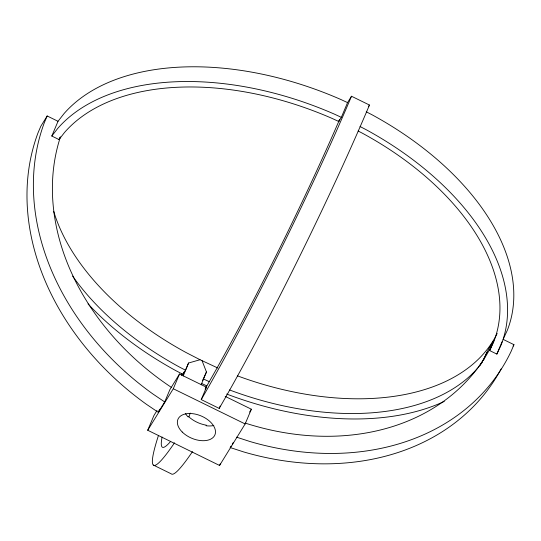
<?xml version="1.0" encoding="UTF-8"?>
<svg xmlns="http://www.w3.org/2000/svg" width="541" height="541" viewBox="0 0 541 541"><rect width="100%" height="100%" fill="white"/><g stroke="black" fill="none" stroke-linecap="round" stroke-linejoin="round"><path stroke-width="0.81" d="M360.022 126.52L365.777 129.495A248.732 150.04 22.9 0 1 500.959 345.341L496.868 354.091L489.686 350.575L493.933 340.451L488.902 348.485L483.397 359.522A240.711 191.162 31.6 0 1 480.097 365.317M217.888 367.995A240.711 145.198 22.9 0 1 216.346 367.325L200.048 359.731L188.559 363.011L186.97 366.812A240.711 17.731 -63.9 0 0 183.21 376.002M202.07 360.725L206.452 371.992L204.931 375.616A240.711 17.731 -63.9 0 0 201.178 384.807M181.37 375.285L182.019 373.736M351.494 96.237L350.872 97.725A260.769 19.212 -63.9 0 1 202.354 397.676L201.232 399.596L219.193 408.401L220.322 406.48A260.769 19.212 -63.9 0 0 368.834 106.53L369.456 105.035L351.494 96.237L347.565 102.614L341.337 117.35L338.781 121.502L332.147 118.438A240.711 145.198 22.9 0 0 64.541 132.45L59.01 139.564L51.801 136.028L58.022 121.292L64.115 113.515A248.732 150.04 22.9 0 1 340.925 99.53L347.565 102.614M47.168 115.97L44.342 122.658A260.769 207.095 31.6 0 0 152.839 393.936L164.694 401.949L158.303 412.33L146.449 404.316A260.769 207.095 31.6 0 1 37.944 133.032L40.771 126.351L47.168 115.97L58.022 121.292M59.01 139.564L59.95 137.34M225.178 396.377L251.376 409.212L245.147 423.948L219.565 465.463L147.713 430.257L153.935 415.515L156.991 410.565M158.303 412.33L159.609 409.233M164.694 401.949L169.921 389.574L179.517 374.007L206.466 387.207L201.232 399.596M147.713 430.257L173.289 388.742L179.517 374.007M88.021 303.9A248.732 150.04 22.9 0 0 176.494 371.004L182.966 374.345L183.947 372.019M182.966 374.345L185.522 370.2L188.559 363.011M202.638 380.384L206.452 371.992M338.781 121.502L339.721 119.277M219.193 408.401L220.173 406.075M219.565 465.463L220.221 463.908M483.573 360.205L486.974 352.144M496.868 354.091L502.109 341.682M503.096 339.356L513.95 344.671L511.123 351.359A260.769 207.095 31.6 0 1 249.949 441.517L236.552 437.155M489.686 350.575L493.669 341.966A240.711 145.198 22.9 0 0 362.247 133.133L358.122 131.01M503.434 338.625L507.188 330.605A248.732 150.04 22.9 0 0 372.005 114.76L366.25 111.784M493.629 341.236L489.794 349.141A240.711 191.162 31.6 0 1 245.283 423.109M368.583 106.455L369.456 105.035M205.181 389.29L206.466 387.207M249.631 412.046L251.376 409.212M231.007 446.149L230.155 447.535L243.558 451.897A260.769 207.095 31.6 0 0 501.108 368.915M232.292 444.073L233.144 442.694M513.098 346.057L513.95 344.671M174.493 442.822L173.708 443.999A260.769 19.212 -63.9 0 1 158.472 435.451M192.454 451.627L191.67 452.803A260.769 19.212 -63.9 0 1 171.267 473.848L153.299 465.044M478.23 367.407L482.254 362.233M51.801 136.028L57.887 128.258A248.732 150.04 22.9 0 1 334.703 114.266L341.337 117.35M203.49 378.998L209.381 381.723M201.671 383.495L206.831 385.889M173.289 388.742L245.147 423.948M200.048 359.731L186.246 352.631A240.711 145.198 22.9 0 1 53.748 211.49M185.522 370.2L180.025 367.366A240.711 145.198 22.9 0 1 72.629 276.133M188.904 416.786A240.711 17.731 -63.9 0 1 190.243 413.087M339.308 120.17A240.711 17.731 -63.9 0 1 205.242 388.634M170.144 441.983A240.711 17.731 -63.9 0 1 162.124 437.04M171.713 387.599A240.711 191.162 31.6 0 1 60.457 136.832M497.172 333.418A240.711 145.198 22.9 0 1 237.371 375.812M444.262 401.429A248.732 150.04 22.9 0 1 226.693 394.051M477.723 368.049A240.711 145.198 22.9 0 1 229.573 389.96M213.83 425.497A20.058 12.098 22.9 0 1 206.574 425.808L206.101 425.747L206.344 425.179L205.512 425.043A20.017 10.847 23.4 0 1 188.701 416.692L188.376 416.374L188.14 416.942L187.599 416.381A20.058 12.098 22.9 0 1 185.495 413.588M182.229 432.016A20.058 12.098 22.9 0 0 214.554 435.633A20.058 12.098 22.9 0 0 192.508 413.655A20.058 12.098 22.9 0 0 182.229 432.016"/></g></svg>
